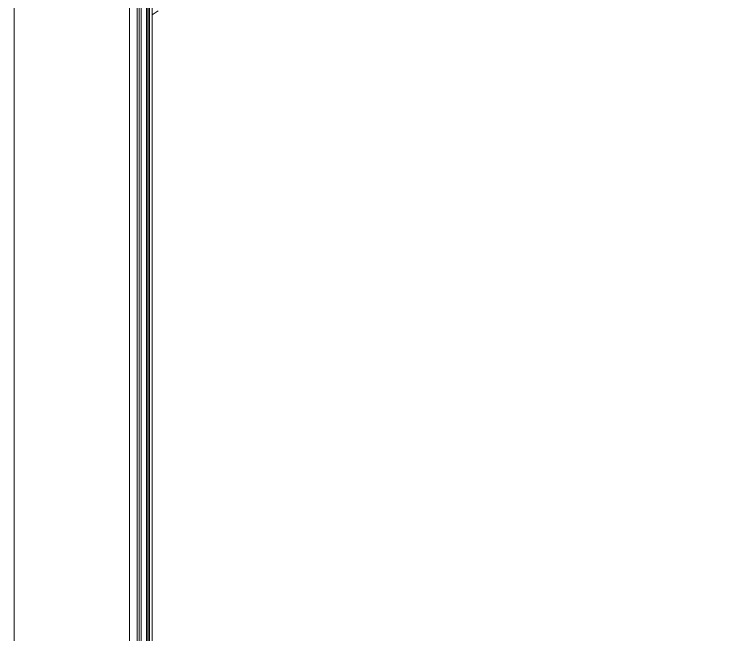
# Model space of a CAD drawing. Extents: x -2598 to 23780, y 0 to 8114.
# Drawn here: x 13012.2 to 13229.3, y 875.7 to 1065.5 of the extents above; entities that cross this region are included whole.
import ezdxf

# ---------------------------------------------------------------- set-up
doc = ezdxf.new("R2010")
doc.units = 0
doc.header["$LTSCALE"] = 25
doc.header["$MEASUREMENT"] = 0
doc.linetypes.add('DOT2', pattern=[0.125, 0, -0.125])
doc.linetypes.add('HIDDEN', pattern=[0.375, 0.25, -0.125])
doc.layers.get('0').update_dxf_attribs({"color": 9, "lineweight": 9})
for name, color, linetype, lineweight in [('06D', 9, 'Continuous', 9), ('10', 9, 'Continuous', 9), ('15', 9, 'Continuous', 9), ('20', 9, 'DOT2', 9), ('35', 9, 'Continuous', 9), ('40', 9, 'Continuous', 9)]:
    doc.layers.add(name, color=color, linetype=linetype, lineweight=lineweight)

# ---------------------------------------------------------------- blocks, each defined once
blk = doc.blocks.new('*U454')
at = {"layer": '15'}
for p, q in [((-1.47, -18.95), (-274.83, -18.95)), ((-1.47, -19.35), (-274.83, -19.35)), ((-1.47, -19.42), (-274.83, -19.42)), ((-1.47, -19.82), (-274.83, -19.82)), ((-1.47, -21.42), (-274.83, -21.42)), ((-1.47, -22.02), (-274.83, -22.02)), ((-1.47, -22.1), (-274.83, -22.1)), ((-1.47, -22.7), (-274.83, -22.7))]:
    blk.add_line(p, q, dxfattribs=at)
blk = doc.blocks.new('p-2. kat planı')
at = {"layer": '06D'}
for points in [[(15478.82, 284.7), (13012.2, 284.7), (13012.2, 1124.03)], [(13047.5, 1124.03), (13047.5, 320), (15478.82, 320)]]:
    blk.add_lwpolyline(points, dxfattribs=at)
at = {"layer": '20', "linetype": 'HIDDEN'}
blk.add_lwpolyline([(16671.49, 2158.03, 0.152192), (13054.42, 1065.28, 0.152192)], format="xyb", dxfattribs=at)
at = {"layer": '40'}
blk.add_lwpolyline([(13054.42, 704.15, -0.030791), (13682.75, 1104.54), (13576.46, 1296.45, -0.024013), (14116.78, 1562.65), (14175.16, 1426.96), (14212.09, 1442.78), (14154.09, 1578.71, -0.023167), (14698.59, 1781.77), (14742.74, 1640.76), (14781.91, 1653.34), (14736.69, 1793.87, -0.023228), (15300.09, 1942.43), (15330.55, 1797.88), (15369.84, 1806.22), (15339.16, 1950.68, -0.024001), (15933.76, 2044.81), (15957.63, 1826.73, -0.029535), (16671.45, 1862.43), (16671.45, 2206.09), (16650.5, 2206.09, 0.149972), (13055.87, 1124.03), (13054.42, 1124.03)], format="xyb", close=True, dxfattribs=at)
at = {"layer": '10', "rotation": 270}
blk.add_blockref('*U454', (13072.5, 851), dxfattribs=at)
blk = doc.blocks.new('p-egikduvar')
at = {"layer": '06D'}
blk.add_lwpolyline([(-628.33, 19.48), (-628.33, -400.4, -0.030791), (0, 0), (-106.29, 191.91)], format="xyb", dxfattribs=at)

msp = doc.modelspace()

# ---------------------------------------------------------------- linework, layer by layer
at = {"layer": '35'}
msp.add_lwpolyline([(16670.8, 1862.43, 0.158669), (13096.04, 734.16, 0.158669)], format="xyb", dxfattribs=at)

# ---------------------------------------------------------------- block references
msp.add_blockref('p-2. kat planı', (0, 0))
at = {"layer": '06D'}
msp.add_blockref('p-egikduvar', (13682.75, 1104.54), dxfattribs=at)

doc.saveas('drawing.dxf')
